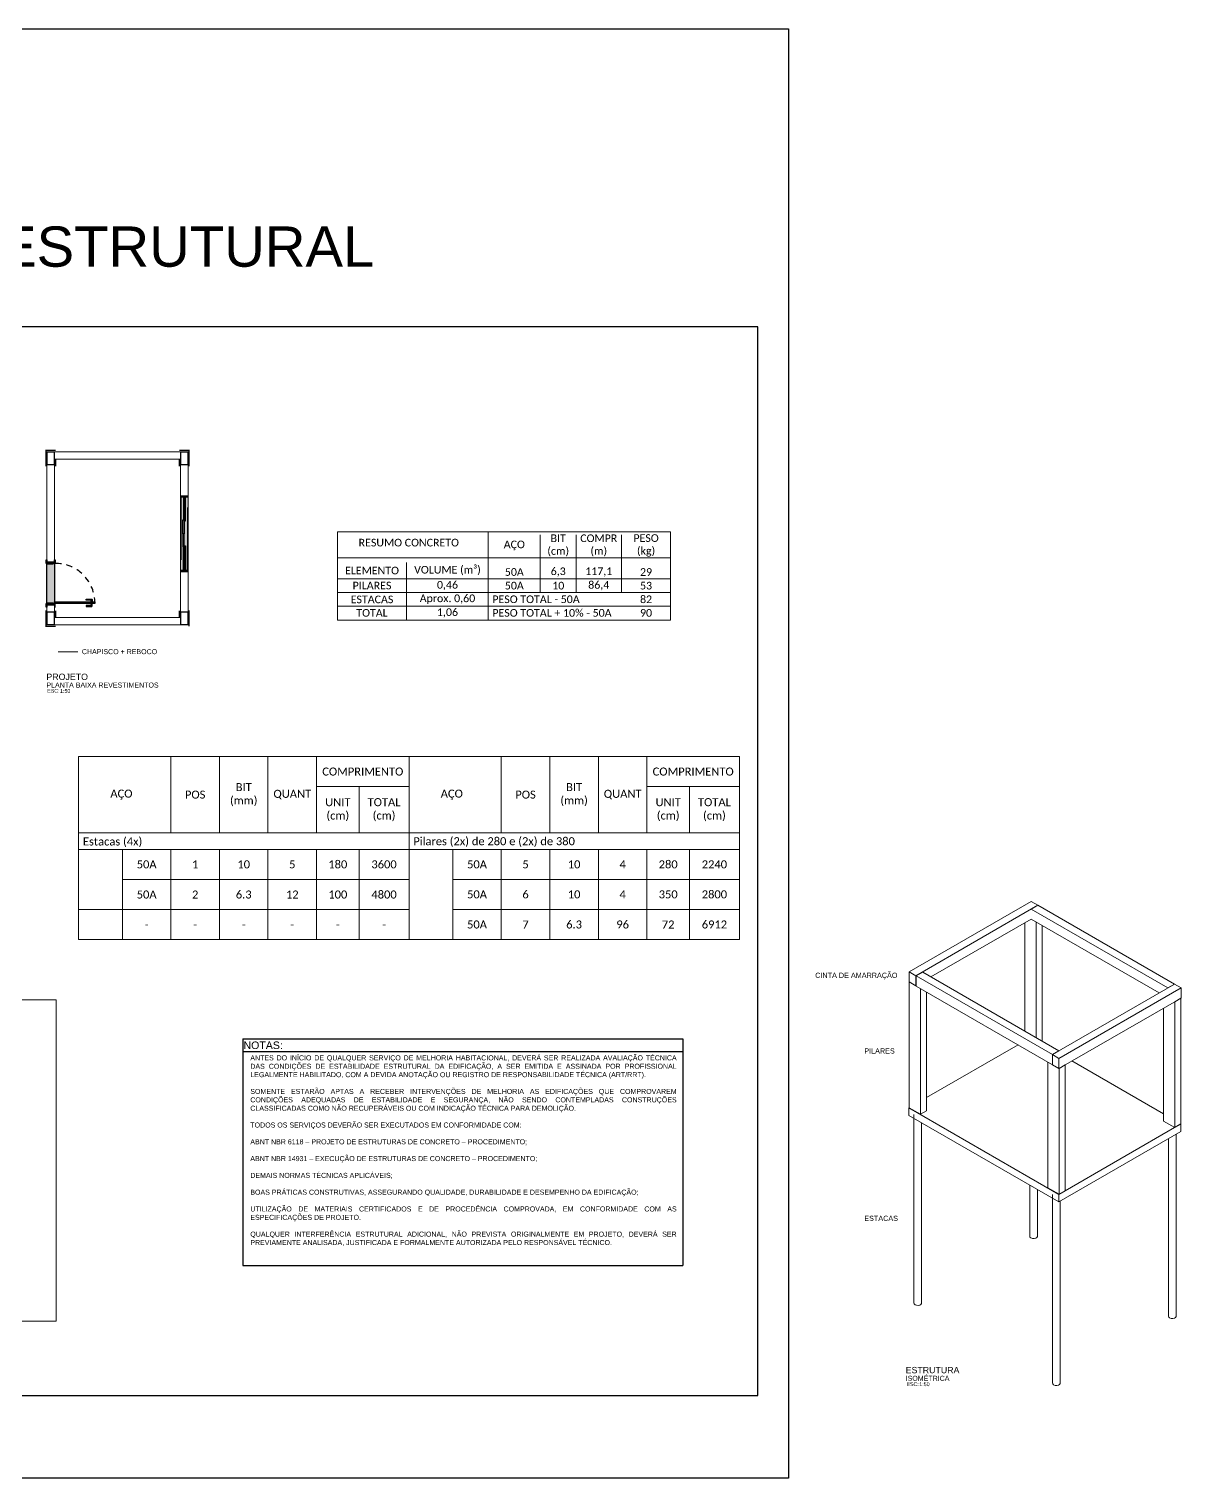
# Model space of a CAD drawing. Header units: inches. Extents: x -396.7 to -360.4, y 4.9 to 33.7.
# Drawn here: x -383.27 to -360.4, y 4.9 to 33.67 of the extents above; entities that cross this region are included whole.
import ezdxf
from ezdxf.enums import TextEntityAlignment as Align

# ---------------------------------------------------------------- set-up
doc = ezdxf.new("R2010")
doc.units = ezdxf.units.IN
doc.header["$MEASUREMENT"] = 0
for name, pattern in [('DASHED2', [9.525, 6.35, -3.175]), ('HIDDEN2', [0.1875, 0.125, -0.0625]), ('HIDDENX2', [19.05, 12.7, -6.35])]:
    doc.linetypes.add(name, pattern=pattern)
doc.layers.get('0').update_dxf_attribs({"color": 8})
for name, color, linetype in [('.texto', 3, 'Continuous'), ('AR-ALV-CRT', 4, 'Continuous'), ('ARQ-ALV-COM', 251, 'Continuous'), ('ARQ-TXT-02', 2, 'Continuous'), ('ARQ-TXT-03', 3, 'Continuous'), ('ARQ-TXT-04', 4, 'Continuous'), ('ARQ-TXT-200', 2, 'Continuous'), ('ARQ-TXT-SMB', 4, 'Continuous'), ('Camada 1', 7, 'Continuous'), ('DT-TÍTULO', 3, 'Continuous'), ('ELE-VT3', 30, 'Continuous'), ('Texto', 3, 'Continuous')]:
    doc.layers.add(name, color=color, linetype=linetype)
doc.layers.add('ARQ-AREA', color=255, linetype='Continuous', plot=False)
for name, color, linetype, lineweight in [('EST- 1', 1, 'Continuous', 9), ('FO-Pilares', 4, 'Continuous', 30), ('Pilares estruturais', 7, 'Continuous', 9), ('Pisos', 7, 'Continuous', 9), ('QUAD_LIMITES', 2, 'Continuous', 0), ('Quadro estrutural', 7, 'Continuous', 9)]:
    doc.layers.add(name, color=color, linetype=linetype, lineweight=lineweight)
doc.styles.add('Arial', font='ARIALUNI.ttf')
doc.styles.add('Codhab', font='')
doc.styles.add('MÉDIO', font='arial.ttf', dxfattribs={"height": 0.13})
doc.styles.get("Standard").update_dxf_attribs({"font": 'arial.ttf'})
doc.styles.add('Swiss LT', font='swissl.ttf')
doc.styles.get('Codhab').set_extended_font_data('Roboto')

# ---------------------------------------------------------------- blocks, each defined once
blk = doc.blocks.new('*U529')
at = {"layer": 'ARQ-TXT-02', "insert": (0.016, 0.158), "char_height": 0.075, "attachment_point": 1, "style": 'Arial'}
blk.add_mtext_dynamic_manual_height_columns('ESC:', width=0.00344, gutter_width=0.625, heights=[0], dxfattribs=at)
at = {"layer": 'ARQ-TXT-02', "style": 'Arial'}
blk.add_attdef('ESCALA', (0.271, 0.08), '', height=0.075, dxfattribs=at)
at = {"layer": 'ARQ-TXT-03', "style": 'Arial'}
blk.add_attdef('DESENHO', (0, 0.185), '', height=0.1, dxfattribs=at)
at = {"layer": 'ARQ-TXT-04', "style": 'Arial'}
blk.add_attdef('MATÉRIA', text='', height=0.125, dxfattribs=at).set_placement((0, 0.299), align=Align.BOTTOM_LEFT)
blk = doc.blocks.new('*U520')
h = blk.add_hatch(color=33)
h.dxf.hatch_style = 1
h.paths.add_polyline_path([(0.125, 0.015), (0.125, 0), (0.055, 0), (0.055, 0.015)])
at = {"true_color": 0xc7c8ca}
h = blk.add_hatch(color=9, dxfattribs=at)
h.dxf.hatch_style = 1
h.paths.add_polyline_path([(0.125, -0.15), (0.925, -0.15), (0.925, 0), (0.125, 0)])
h = blk.add_hatch(color=33)
h.dxf.hatch_style = 1
h.paths.add_polyline_path([(0.95, -0.15), (0.925, -0.15), (0.925, -0.115), (0.915, -0.115), (0.915, 0), (0.95, 0)])
h = blk.add_hatch(color=33)
h.dxf.hatch_style = 1
h.paths.add_polyline_path([(0.995, 0), (0.925, 0), (0.925, 0.015), (0.995, 0.015)])
h = blk.add_hatch(color=33)
h.dxf.hatch_style = 1
h.paths.add_polyline_path([(0.125, -0.15), (0.125, -0.165), (0.055, -0.165), (0.055, -0.15)])
h = blk.add_hatch(color=33)
h.dxf.hatch_style = 1
h.paths.add_polyline_path([(0.1, 0), (0.135, 0), (0.135, -0.115), (0.125, -0.115), (0.125, -0.15), (0.1, -0.15)])
h = blk.add_hatch(color=33)
h.dxf.hatch_style = 1
h.paths.add_polyline_path([(0.16, -0.15), (0.16, -0.95), (0.125, -0.95), (0.125, -0.15)])
h = blk.add_hatch(color=33)
h.dxf.hatch_style = 1
h.paths.add_polyline_path([(0.995, -0.15), (0.995, -0.165), (0.925, -0.165), (0.925, -0.15)])
h = blk.add_hatch(color=9, dxfattribs=at)
h.dxf.hatch_style = 1
h.paths.add_polyline_path([(0.09, -0.87, 0.414214), (0.095, -0.875), (0.119, -0.875), (0.119, -0.895), (0.08, -0.895, -0.414214), (0.07, -0.885), (0.07, -0.778), (0.09, -0.778)])
h.paths.add_polyline_path([(0.125, -0.907), (0.119, -0.907), (0.119, -0.865), (0.125, -0.865)])
h.paths.add_polyline_path([(0.166, -0.907), (0.16, -0.907), (0.16, -0.865), (0.166, -0.865)])
h.paths.add_polyline_path([(0.215, -0.885, -0.414214), (0.205, -0.895), (0.166, -0.895), (0.166, -0.875), (0.19, -0.875, 0.414214), (0.195, -0.87), (0.195, -0.778), (0.215, -0.778)])
for points in [[(0.125, 0), (0.055, 0), (0.055, 0.015), (0.125, 0.015)], [(0.995, 0), (0.925, 0), (0.925, 0.015), (0.995, 0.015)], [(0.125, -0.15), (0.055, -0.15), (0.055, -0.165), (0.125, -0.165)], [(0.16, -0.15), (0.16, -0.95), (0.125, -0.95), (0.125, -0.15)], [(0.995, -0.165), (0.925, -0.165), (0.925, -0.15), (0.995, -0.15)], [(0.125, -0.907), (0.119, -0.907), (0.119, -0.865), (0.125, -0.865)], [(0.16, -0.907), (0.166, -0.907), (0.166, -0.865), (0.16, -0.865)]]:
    blk.add_lwpolyline(points, close=True)
at = {"color": 251, "true_color": 0x636466}
blk.add_lwpolyline([(0.125, 0), (0.925, 0), (0.925, -0.15), (0.125, -0.15)], close=True, dxfattribs=at)
for points in [[(0.95, -0.15), (0.95, 0), (0.915, 0), (0.915, -0.115), (0.925, -0.115), (0.925, -0.15), (0.95, -0.15)], [(0.125, -0.15), (0.125, -0.115), (0.135, -0.115), (0.135, 0), (0.1, 0), (0.1, -0.15), (0.125, -0.15)]]:
    blk.add_lwpolyline(points)
at = {"color": 252, "linetype": 'HIDDEN2'}
blk.add_lwpolyline([(0.925, -0.15, -0.427374), (0.125, -0.95), (0.125, -0.15)], format="xyb", dxfattribs=at)
for points in [[(0.07, -0.778), (0.07, -0.885, 0.414214), (0.08, -0.895), (0.119, -0.895), (0.119, -0.875), (0.095, -0.875, -0.414214), (0.09, -0.87), (0.09, -0.778)], [(0.215, -0.778), (0.215, -0.885, -0.414214), (0.205, -0.895), (0.166, -0.895), (0.166, -0.875), (0.19, -0.875, 0.414214), (0.195, -0.87), (0.195, -0.778)]]:
    blk.add_lwpolyline(points, format="xyb", close=True)
blk = doc.blocks.new('*U526')
at = {"true_color": 0x939598}
h = blk.add_hatch(color=252, dxfattribs=at)
h.dxf.hatch_style = 1
h.paths.add_polyline_path([(450036.1, 7827588.1), (450036.1, 7827574.1), (450186.1, 7827574.1), (450186.1, 7827588.1)])
at = {"color": 252, "linetype": 'DASHED2', "ltscale": 20}
for points in [[(450036.1, 7827574.1), (450186.1, 7827574.1), (450186.1, 7827588.1), (450036.1, 7827588.1)], [(450038.1, 7827579.8), (450083.1, 7827579.8), (450083.1, 7827580.4), (450038.1, 7827580.4)], [(450137.1, 7827580.4), (450184.1, 7827580.4), (450184.1, 7827579.8), (450137.1, 7827579.8)]]:
    blk.add_lwpolyline(points, close=True, dxfattribs=at)
for points in [[(450036.1, 7827588.1), (450038.1, 7827588.1), (450038.1, 7827574.1), (450036.1, 7827574.1)], [(450038.1, 7827581.5), (450085.1, 7827581.5), (450085.1, 7827583.9), (450038.1, 7827583.9)], [(450083.1, 7827581), (450111.1, 7827581), (450111.1, 7827578.6), (450083.1, 7827578.6)], [(450137.1, 7827581), (450111.1, 7827581), (450111.1, 7827578.6), (450137.1, 7827578.6)], [(450184.1, 7827581.5), (450134.9, 7827581.5), (450134.9, 7827583.9), (450184.1, 7827583.9)], [(450186.1, 7827588.1), (450184.1, 7827588.1), (450184.1, 7827574.1), (450186.1, 7827574.1)]]:
    blk.add_lwpolyline(points, close=True)
blk = doc.blocks.new('Pilar circular - d_ 25cm-2518628-ISOMÉTRICA')
at = {"layer": 'Pilares estruturais', "color": 5, "true_color": 0x0000ff}
for p, q in [((26366, 12790), (26366, 11960)), ((26491, 11960), (26491, 12718))]:
    blk.add_line(p, q, dxfattribs=at)
for points in [[(26384, 11935, 0), (26369, 11948, 0), (26366, 11964, 0)], [(26491, 11961, 0), (26491, 11956, 0), (26481, 11941, 0), (26462, 11930, 0), (26435, 11924, 0), (26408, 11926, 0), (26384, 11935, 0)]]:
    blk.add_polyline3d(points, dxfattribs=at)
blk = doc.blocks.new('Coluna_Estrutural_Retangular_eixo - 14 x 26-2513627-ISOMÉTRICA')
at = {"layer": 'Pilares estruturais', "color": 5, "true_color": 0x0000ff}
for p, q in [((26284, 17042), (26284, 15286)), ((26468, 17057), (26468, 15180)), ((26567, 16999), (26567, 15123))]:
    blk.add_line(p, q, dxfattribs=at)
blk = doc.blocks.new('Pilar circular - d_ 25cm-2518635-ISOMÉTRICA')
at = {"layer": 'Pilares estruturais', "color": 5, "true_color": 0x0000ff}
for p, q in [((24486, 13937), (24486, 10875)), ((24611, 10875), (24611, 13803))]:
    blk.add_line(p, q, dxfattribs=at)
for points in [[(24505, 10849, 0), (24490, 10863, 0), (24487, 10879, 0)], [(24611, 10876, 0), (24611, 10871, 0), (24602, 10856, 0), (24582, 10844, 0), (24556, 10839, 0), (24528, 10841, 0), (24505, 10849, 0)]]:
    blk.add_polyline3d(points, dxfattribs=at)
blk = doc.blocks.new('Coluna_Estrutural_Retangular_eixo - 14 x 26-2513676-ISOMÉTRICA')
at = {"layer": 'Pilares estruturais', "color": 5, "true_color": 0x0000ff}
for p, q in [((24410, 16083), (24410, 14045)), ((24524, 16021), (24519, 16023)), ((24594, 13938), (24594, 15976)), ((24693, 13996), (24693, 15919)), ((24594, 13938), (24410, 14045)), ((24693, 13996), (24594, 13938))]:
    blk.add_line(p, q, dxfattribs=at)
blk = doc.blocks.new('Pilar circular - d_ 25cm-V1-ISOMÉTRICA')
at = {"layer": 'Pilares estruturais', "color": 5, "true_color": 0x0000ff}
for p, q in [((26734, 12639), (26734, 9578)), ((26859, 9578), (26859, 12529))]:
    blk.add_line(p, q, dxfattribs=at)
for points in [[(26752, 9552, 0), (26737, 9566, 0), (26734, 9582, 0)], [(26859, 9579, 0), (26858, 9573, 0), (26849, 9558, 0), (26829, 9547, 0), (26803, 9542, 0), (26776, 9543, 0), (26752, 9552, 0)]]:
    blk.add_polyline3d(points, dxfattribs=at)
blk = doc.blocks.new('Coluna_Estrutural_Retangular_eixo - 14 x 26-V2-ISOMÉTRICA')
at = {"layer": 'Pilares estruturais', "color": 5, "true_color": 0x0000ff}
for p, q in [((26658, 14785), (26658, 12747)), ((26940, 14739), (26841, 14682)), ((26841, 12641), (26841, 14682)), ((26940, 14739), (26940, 12698)), ((26841, 12641), (26658, 12747)), ((26940, 12698), (26841, 12641))]:
    blk.add_line(p, q, dxfattribs=at)
blk = doc.blocks.new('Pilar circular - d_ 25cm-V3-ISOMÉTRICA')
at = {"layer": 'Pilares estruturais', "color": 5, "true_color": 0x0000ff}
for p, q in [((28613, 13541), (28613, 10663)), ((28738, 10663), (28738, 13614))]:
    blk.add_line(p, q, dxfattribs=at)
for points in [[(28631, 10637, 0), (28617, 10651, 0), (28614, 10667, 0)], [(28738, 10664, 0), (28738, 10659, 0), (28729, 10643, 0), (28709, 10632, 0), (28683, 10627, 0), (28655, 10629, 0), (28631, 10637, 0)]]:
    blk.add_polyline3d(points, dxfattribs=at)
blk = doc.blocks.new('Coluna_Estrutural_Retangular_eixo - 14 x 26-V4-ISOMÉTRICA')
at = {"layer": 'Pilares estruturais', "color": 5, "true_color": 0x0000ff}
for p, q in [((28814, 15821), (28715, 15764)), ((28715, 13723), (28715, 15764)), ((28814, 15821), (28814, 13780)), ((28531, 13829), (28531, 15658)), ((28715, 13723), (28531, 13829)), ((28814, 13780), (28715, 13723))]:
    blk.add_line(p, q, dxfattribs=at)
blk = doc.blocks.new('viga - Viga concreto 15x30cm-2523651-ISOMÉTRICA')
at = {"layer": 'Quadro estrutural', "color": 5, "true_color": 0x0000ff}
for p, q in [((26389, 17388), (24410, 16246)), ((26495, 17327), (26389, 17388)), ((24516, 16185), (26495, 17327)), ((26389, 17102), (24764, 16164)), ((24410, 16246), (24516, 16185)), ((24410, 16083), (24410, 16246)), ((24516, 16021), (24410, 16083)), ((24516, 16021), (24516, 16185)), ((24524, 16025), (24516, 16021))]:
    blk.add_line(p, q, dxfattribs=at)
blk = doc.blocks.new('viga - Viga concreto 15x30cm-2513875-ISOMÉTRICA')
blk.add_blockref('viga - Viga concreto 15x30cm-2523651-ISOMÉTRICA', (0, 0))
blk = doc.blocks.new('viga - Viga concreto 15x30cm-2523687-ISOMÉTRICA')
at = {"layer": 'Quadro estrutural', "color": 5, "true_color": 0x0000ff}
for p, q in [((26494, 17327), (26388, 17266)), ((26388, 17266), (28605, 15986)), ((28711, 16047), (26494, 17327)), ((28464, 15905), (26389, 17102)), ((28605, 15986), (28711, 16047))]:
    blk.add_line(p, q, dxfattribs=at)
blk = doc.blocks.new('viga - Viga concreto 15x30cm-2513876-ISOMÉTRICA')
blk.add_blockref('viga - Viga concreto 15x30cm-2523687-ISOMÉTRICA', (0, 0))
blk = doc.blocks.new('viga - Viga concreto 15x30cm-V5-ISOMÉTRICA')
at = {"layer": 'Quadro estrutural', "color": 5, "true_color": 0x0000ff}
for p, q in [((28711, 16047), (26733, 14905)), ((26839, 14844), (28817, 15986)), ((28817, 15986), (28711, 16047)), ((28817, 15823), (28817, 15986)), ((28817, 15823), (26839, 14681)), ((26733, 14905), (26839, 14844)), ((26733, 14742), (26733, 14905)), ((26839, 14844), (26839, 14681)), ((26839, 14681), (26733, 14742))]:
    blk.add_line(p, q, dxfattribs=at)
blk = doc.blocks.new('viga - Viga concreto 15x30cm-2513877-ISOMÉTRICA')
blk.add_blockref('viga - Viga concreto 15x30cm-V5-ISOMÉTRICA', (0, 0))
blk = doc.blocks.new('viga - Viga concreto 15x30cm-2523549-ISOMÉTRICA')
at = {"layer": 'Quadro estrutural', "color": 5, "true_color": 0x0000ff}
for p, q in [((24630, 16242), (24524, 16181)), ((26839, 14966), (24630, 16242)), ((24524, 16181), (26733, 14905)), ((24524, 16181), (24524, 16017)), ((26733, 14741), (24524, 16017)), ((26733, 14905), (26839, 14966)), ((26733, 14741), (26733, 14905))]:
    blk.add_line(p, q, dxfattribs=at)
blk = doc.blocks.new('viga - Viga concreto 15x30cm-2513878-ISOMÉTRICA')
blk.add_blockref('viga - Viga concreto 15x30cm-2523549-ISOMÉTRICA', (0, 0))
blk = doc.blocks.new('*U527')
at = {"layer": 'ARQ-TXT-02', "insert": (0.016, 0.158), "char_height": 0.075, "attachment_point": 1, "style": 'Arial'}
blk.add_mtext_dynamic_manual_height_columns('ESC:', width=0.00344, gutter_width=0.625, heights=[0], dxfattribs=at)
at = {"layer": 'ARQ-TXT-02', "style": 'Arial'}
blk.add_attdef('ESCALA', (0.271, 0.08), '', height=0.075, dxfattribs=at)
at = {"layer": 'ARQ-TXT-03', "style": 'Arial'}
blk.add_attdef('DESENHO', (0, 0.185), '', height=0.1, dxfattribs=at)
at = {"layer": 'ARQ-TXT-04', "style": 'Arial'}
blk.add_attdef('MATÉRIA', text='', height=0.125, dxfattribs=at).set_placement((0, 0.299), align=Align.BOTTOM_LEFT)

msp = doc.modelspace()

# ---------------------------------------------------------------- linework, layer by layer
at = {"color": 1}
for p, q in [((-379.025, 13.618), (-370.289, 13.618)), ((-379.025, 13.618), (-379.025, 9.117)), ((-370.289, 13.618), (-370.289, 9.117)), ((-379.025, 13.368), (-370.289, 13.368)), ((-379.025, 9.117), (-370.289, 9.117))]:
    msp.add_line(p, q, dxfattribs=at)
at = {"layer": 'AR-ALV-CRT', "color": 251, "lineweight": 5, "true_color": 0x636466}
for points in [[(-380.116, 25.276), (-382.916, 25.276), (-382.916, 21.836), (-380.116, 21.836)], [(-382.766, 25.126), (-380.266, 25.126), (-380.266, 21.986), (-382.766, 21.986)]]:
    msp.add_lwpolyline(points, close=True, dxfattribs=at)
at = {"layer": 'ARQ-ALV-COM', "color": 30, "linetype": 'HIDDENX2', "ltscale": 0.5, "true_color": 0xf26722, "const_width": 0.025}
for points in [[(-382.935, 24.986), (-382.935, 25.276), (-382.935, 25.306), (-382.741, 25.306)], [(-382.744, 25.126), (-382.744, 24.998), (-382.744, 24.986)], [(-380.097, 24.986), (-380.097, 25.276), (-380.097, 25.306), (-380.291, 25.306)], [(-380.288, 25.126), (-380.288, 24.998), (-380.288, 24.986)], [(-382.935, 22.126), (-382.935, 21.836), (-382.935, 21.806), (-382.741, 21.806)], [(-382.744, 22.12), (-382.744, 21.986)], [(-380.288, 22.12), (-380.288, 21.986)], [(-380.097, 22.126), (-380.097, 21.836), (-380.097, 21.806)]]:
    msp.add_lwpolyline(points, dxfattribs=at)
at = {"layer": 'ARQ-AREA'}
msp.add_lwpolyline([(-395.392, 6.534), (-368.803, 6.534), (-368.803, 27.759), (-395.392, 27.759)], close=True, dxfattribs=at)
at = {"layer": 'ELE-VT3', "linetype": 'ByBlock'}
msp.add_lwpolyline([(-396.686, 33.671), (-368.195, 33.671), (-368.195, 4.895), (-396.686, 4.895)], close=True, dxfattribs=at)
at = {"layer": 'EST- 1'}
for p, q in [((-377.151, 23.682), (-377.151, 21.929)), ((-374.155, 23.674), (-374.155, 21.929)), ((-374.155, 23.617), (-374.155, 22.741)), ((-373.122, 23.627), (-373.122, 22.481)), ((-372.411, 23.627), (-372.411, 22.481)), ((-371.51, 23.627), (-371.51, 22.481)), ((-370.534, 23.683), (-370.534, 21.929)), ((-377.151, 23.168), (-374.155, 23.168)), ((-375.776, 23.077), (-375.776, 21.929)), ((-374.155, 23.168), (-370.534, 23.168)), ((-374.155, 23.168), (-370.534, 23.168)), ((-374.155, 23.168), (-370.534, 23.168)), ((-377.151, 22.754), (-374.155, 22.754)), ((-377.151, 22.754), (-374.155, 22.754)), ((-374.155, 22.754), (-370.534, 22.754)), ((-374.155, 22.741), (-374.155, 22.471)), ((-377.151, 22.482), (-374.155, 22.482)), ((-377.151, 22.482), (-374.155, 22.482)), ((-374.155, 22.482), (-370.534, 22.482)), ((-374.155, 22.471), (-374.155, 22.2)), ((-374.155, 22.471), (-374.155, 22.2)), ((-374.155, 22.471), (-374.155, 22.2)), ((-377.151, 22.21), (-374.155, 22.21)), ((-377.151, 22.21), (-374.155, 22.21)), ((-374.155, 22.21), (-370.534, 22.21)), ((-374.155, 22.2), (-374.155, 21.929)), ((-374.155, 22.2), (-374.155, 21.929)), ((-382.287, 19.223), (-375.727, 19.223)), ((-382.287, 19.223), (-379.146, 19.223)), ((-382.287, 19.223), (-379.146, 19.223)), ((-380.455, 19.223), (-380.455, 17.709)), ((-379.492, 19.223), (-379.492, 17.709)), ((-379.146, 19.223), (-375.351, 19.223)), ((-379.146, 19.223), (-369.168, 19.223)), ((-378.528, 19.223), (-378.528, 17.709)), ((-377.565, 19.223), (-377.565, 17.709)), ((-373.896, 19.223), (-373.896, 17.709)), ((-372.933, 19.223), (-372.933, 17.709)), ((-371.969, 19.223), (-371.969, 17.709)), ((-371.005, 19.223), (-371.005, 17.709)), ((-369.168, 19.223), (-369.168, 15.588)), ((-377.565, 18.625), (-375.727, 18.625)), ((-376.72, 18.625), (-376.72, 17.709)), ((-371.005, 18.625), (-369.168, 18.625)), ((-370.161, 18.625), (-370.161, 17.709)), ((-382.287, 17.709), (-369.168, 17.709)), ((-382.287, 17.38), (-381.419, 17.38)), ((-381.419, 17.38), (-375.727, 17.38)), ((-381.419, 17.38), (-381.419, 15.588)), ((-380.455, 17.38), (-380.455, 15.588)), ((-379.492, 17.38), (-379.492, 15.588)), ((-378.528, 17.38), (-378.528, 15.588)), ((-377.565, 17.38), (-377.565, 15.588)), ((-376.72, 17.38), (-376.72, 15.588)), ((-375.727, 17.38), (-374.86, 17.38)), ((-374.86, 17.38), (-369.168, 17.38)), ((-374.86, 17.38), (-374.86, 15.588)), ((-373.896, 17.38), (-373.896, 15.588)), ((-372.933, 17.38), (-372.933, 15.588)), ((-371.969, 17.38), (-371.969, 15.588)), ((-371.005, 17.38), (-371.005, 15.588)), ((-370.161, 17.38), (-370.161, 15.588)), ((-381.419, 16.782), (-375.727, 16.782)), ((-374.86, 16.783), (-369.168, 16.783)), ((-382.287, 16.183), (-375.727, 16.183)), ((-374.86, 16.186), (-369.168, 16.186)), ((-382.287, 15.588), (-375.727, 15.588)), ((-375.727, 15.588), (-369.168, 15.588))]:
    msp.add_line(p, q, dxfattribs=at)
for points in [[(-377.151, 23.682), (-370.534, 23.682)], [(-370.603, 23.168), (-370.534, 23.168)], [(-377.151, 21.929), (-370.534, 21.929)], [(-382.287, 19.223), (-382.287, 15.588)], [(-375.727, 19.223), (-375.727, 15.588)]]:
    msp.add_lwpolyline(points, dxfattribs=at)
at = {"layer": 'FO-Pilares'}
for points in [[(-382.771, 25.276), (-382.771, 25.016), (-382.911, 25.016), (-382.911, 25.276), (-382.771, 25.276)], [(-380.121, 25.276), (-380.121, 25.016), (-380.261, 25.016), (-380.261, 25.276), (-380.121, 25.276)], [(-382.771, 22.096), (-382.771, 21.836), (-382.911, 21.836), (-382.911, 22.096), (-382.771, 22.096)], [(-380.121, 22.096), (-380.121, 21.836), (-380.261, 21.836), (-380.261, 22.096), (-380.121, 22.096)]]:
    msp.add_lwpolyline(points, dxfattribs=at)
at = {"layer": 'Pisos'}
for p, q in [((-363.637, 13.497), (-365.452, 12.449)), ((-360.751, 12.129), (-362.567, 13.177)), ((-365.799, 12.249), (-365.802, 12.247)), ((-365.802, 12.247), (-362.825, 10.528)), ((-365.802, 12.247), (-365.802, 12.097)), ((-362.825, 10.378), (-365.802, 12.097)), ((-362.825, 10.528), (-360.402, 11.927)), ((-360.402, 11.927), (-360.405, 11.929)), ((-360.402, 11.927), (-360.402, 11.777)), ((-360.402, 11.777), (-362.825, 10.378)), ((-362.825, 10.378), (-362.825, 10.528))]:
    msp.add_line(p, q, dxfattribs=at)
at = {"layer": 'QUAD_LIMITES'}
msp.add_lwpolyline([(-382.735, 8.008), (-389.871, 8.008), (-389.871, 14.389), (-382.735, 14.389)], close=True, dxfattribs=at)

# ---------------------------------------------------------------- block references
at = {"layer": 'ARQ-TXT-SMB'}
for name, p, values in [('*U529', (-382.927, 20.407), {'ESCALA': '1:50', 'DESENHO': 'PLANTA BAIXA REVESTIMENTOS', 'MATÉRIA': 'PROJETO'}), ('*U527', (-365.868, 6.64), {'ESCALA': '1:50', 'DESENHO': 'ISOMÉTRICA', 'MATÉRIA': 'ESTRUTURA'})]:
    msp.add_blockref(name, p, dxfattribs=at).add_auto_attribs(values)
at = {"layer": 'Camada 1', "color": 7, "true_color": 0xffffff, "xscale": 0.01000000000000002, "yscale": 0.01000000000000002, "zscale": 0.01000000000000002, "rotation": 270}
msp.add_blockref('*U526', (-78656.002, 4524.757), dxfattribs=at)
at = {"layer": 'Camada 1', "color": 7, "true_color": 0xffffff, "transparency": 33554687, "rotation": 90}
msp.add_blockref('*U520', (-382.916, 22.134), dxfattribs=at)
at = {"layer": 'Pilares estruturais', "color": 5, "true_color": 0x0000ff, "xscale": 0.00122474487139, "yscale": 0.00122474487139, "zscale": 0.00122474487139}
for name in ['Coluna_Estrutural_Retangular_eixo - 14 x 26-2513627-ISOMÉTRICA', 'Coluna_Estrutural_Retangular_eixo - 14 x 26-2513676-ISOMÉTRICA', 'Coluna_Estrutural_Retangular_eixo - 14 x 26-V4-ISOMÉTRICA', 'Coluna_Estrutural_Retangular_eixo - 14 x 26-V2-ISOMÉTRICA', 'Pilar circular - d_ 25cm-2518635-ISOMÉTRICA', 'Pilar circular - d_ 25cm-V3-ISOMÉTRICA', 'Pilar circular - d_ 25cm-2518628-ISOMÉTRICA', 'Pilar circular - d_ 25cm-V1-ISOMÉTRICA']:
    msp.add_blockref(name, (-395.695, -4.952), dxfattribs=at)
at = {"layer": 'Quadro estrutural', "color": 5, "true_color": 0x0000ff, "xscale": 0.00122474487139, "yscale": 0.00122474487139, "zscale": 0.00122474487139}
for name in ['viga - Viga concreto 15x30cm-2513875-ISOMÉTRICA', 'viga - Viga concreto 15x30cm-2513876-ISOMÉTRICA', 'viga - Viga concreto 15x30cm-2513878-ISOMÉTRICA', 'viga - Viga concreto 15x30cm-2513877-ISOMÉTRICA']:
    msp.add_blockref(name, (-395.695, -4.952), dxfattribs=at)

# ---------------------------------------------------------------- texts
at = {"layer": '.texto', "color": 2}
msp.add_text('NOTAS:', height=0.15, dxfattribs=at).set_placement((-378.624, 13.414), align=Align.CENTER)
at = {"layer": 'ARQ-TXT-200', "color": 3, "insert": (-394.733, 29.75), "char_height": 0.8, "attachment_point": 1, "style": 'Swiss LT'}
msp.add_mtext_dynamic_manual_height_columns('1- RECOMPOSIÇÃO ESTRUTURAL', width=19.05157, gutter_width=0.5, heights=[0], dxfattribs=at)
at = {"layer": 'DT-TÍTULO', "style": 'Arial'}
for s, height, p in [('CINTA DE AMARRAÇÃO', 0.10264, (-367.664, 14.827)), ('PILARES', 0.1026, (-366.69, 13.325)), ('ESTACAS', 0.1026, (-366.69, 10.001))]:
    msp.add_text(s, height=height, dxfattribs=at).set_placement(p)
at = {"layer": 'EST- 1', "style": 'Codhab'}
for s, insert, char_height, width, attachment_point in [('{\\fCalibri|b0|i0|c0;BIT (cm)', (-372.766, 23.415), 0.15161, 0.5497, 5), ('{\\fCalibri|b0|i0|c0;COMPR (m)', (-371.961, 23.415), 0.15161, 0.73922, 5), ('{\\fCalibri|b0|i0|c0;PESO (kg)', (-371.022, 23.415), 0.15161, 0.81502, 5), ('{\\fCalibri|b0|i0|c0;RESUMO CONCRETO', (-375.733, 23.47), 0.15161, 2.83473, 5), ('{\\fCalibri|b0|i0|c0;AÇO', (-373.638, 23.415), 0.15161, 0.87187, 5), ('{\\fCalibri|b0|i0|c0;VOLUME (m³)', (-374.965, 22.916), 0.15161, 1.45997, 5), ('{\\fCalibri|b0|i0|c0;ELEMENTO', (-376.463, 22.916), 0.15161, 1.2136, 5), ('{\\fCalibri|b0|i0|c0;50A', (-373.638, 22.887), 0.15161, 0.87187, 5), ('{\\fCalibri|b0|i0|c0|p34;6,3}', (-372.766, 22.887), 0.15161, 0.5497, 5), ('{\\fCalibri|b0|i0|c0|p34;117,1}', (-371.961, 22.887), 0.15161, 0.73922, 5), ('{\\fCalibri|b0|i0|c0|p34;29}', (-371.022, 22.887), 0.15161, 0.81502, 5), ('{\\fCalibri|b0|i0|c0;PILARES', (-376.463, 22.618), 0.15161, 1.2136, 5), ('{\\fCalibri|b0|i0|c0|p34;Aprox. 0,60}', (-374.965, 22.346), 0.15161, 1.41281, 5), ('{\\fCalibri|b0|i0|c0|p34;0,46}', (-374.965, 22.618), 0.15161, 0.7858, 5), ('{\\fCalibri|b0|i0|c0;50A', (-373.638, 22.616), 0.15161, 0.87187, 5), ('{\\fCalibri|b0|i0|c0;10', (-372.766, 22.616), 0.15161, 0.5497, 5), ('{\\fCalibri|b0|i0|c0|p34;86,4}', (-371.961, 22.616), 0.15161, 0.73922, 5), ('{\\fCalibri|b0|i0|c0|p34;53}', (-371.022, 22.616), 0.15161, 0.81502, 5), ('{\\fCalibri|b0|i0|c0;ESTACAS', (-376.463, 22.342), 0.15161, 1.2136, 5), ('{\\fCalibri|b0|i0|c0|p34;1,06}', (-374.965, 22.075), 0.15161, 0.7858, 5), ('{\\fCalibri|b0|i0|c0;PESO TOTAL - 50A', (-374.074, 22.345), 0.15161, 2.48311, 4), ('{\\fCalibri|b0|i0|c0;PESO TOTAL + 10% - 50A', (-374.074, 22.075), 0.15161, 2.48311, 4), ('{\\fCalibri|b0|i0|c0|p34;82}', (-371.022, 22.345), 0.15161, 0.81502, 5), ('{\\fCalibri|b0|i0|c0|p34;TOTAL}', (-376.463, 22.075), 0.15161, 1.2136, 5), ('{\\fCalibri|b0|i0|c0|p34;90}', (-371.022, 22.075), 0.15161, 0.81502, 5), ('{\\fCalibri|b0|i0|c0;COMPRIMENTO', (-376.646, 18.924), 0.15892, 1.66811, 5), ('{\\fCalibri|b0|i0|c0;COMPRIMENTO', (-370.087, 18.924), 0.15892, 1.66811, 5), ('{\\fCalibri|b0|i0|c0;AÇO', (-381.438, 18.466), 0.15892, 4.54678, 5), ('{\\fCalibri|b0|i0|c0;POS', (-379.974, 18.466), 0.15892, 0.7947, 5), ('{\\fCalibri|b0|i0|c0;BIT (mm)', (-379.01, 18.466), 0.15892, 0.7947, 5), ('{\\fCalibri|b0|i0|c0;QUANT', (-378.046, 18.466), 0.15892, 0.7947, 5), ('{\\fCalibri|b0|i0|c0;AÇO', (-374.879, 18.466), 0.15892, 4.54678, 5), ('{\\fCalibri|b0|i0|c0;POS', (-373.415, 18.466), 0.15892, 0.7947, 5), ('{\\fCalibri|b0|i0|c0;BIT (mm)', (-372.451, 18.466), 0.15892, 0.7947, 5), ('{\\fCalibri|b0|i0|c0;QUANT', (-371.487, 18.466), 0.15892, 0.7947, 5), ('{\\fCalibri|b0|i0|c0;UNIT (cm)', (-377.142, 18.167), 0.15892, 0.67552, 5), ('{\\fCalibri|b0|i0|c0;TOTAL (cm)', (-376.224, 18.167), 0.15892, 0.82366, 5), ('{\\fCalibri|b0|i0|c0;UNIT (cm)', (-370.583, 18.167), 0.15892, 0.67552, 5), ('{\\fCalibri|b0|i0|c0;TOTAL (cm)', (-369.665, 18.167), 0.15892, 0.82366, 5), ('{\\fCalibri|b0|i0|c0|p34;Estacas (4x)}', (-382.202, 17.519), 0.15892, 3.58315, 4), ('{\\fCalibri|b0|i0|c0|p34;Pilares (2x) de 280 e (2x) de 380}', (-375.643, 17.524), 0.15892, 3.58315, 4), ('{\\fCalibri|b0|i0|c0;50A', (-380.937, 17.081), 0.15892, 0.7947, 5), ('{\\fCalibri|b0|i0|c0;1', (-379.974, 17.081), 0.15892, 0.7947, 5), ('{\\fCalibri|b0|i0|c0;10', (-379.01, 17.081), 0.15892, 0.7947, 5), ('{\\fCalibri|b0|i0|c0|p34;5}', (-378.046, 17.081), 0.15892, 0.7947, 5), ('{\\fCalibri|b0|i0|c0|p34;180}', (-377.142, 17.081), 0.15892, 0.82366, 5), ('{\\fCalibri|b0|i0|c0|p34;3600}', (-376.224, 17.081), 0.15892, 0.82366, 5), ('{\\fCalibri|b0|i0|c0;50A', (-374.378, 17.081), 0.15892, 0.7947, 5), ('{\\fCalibri|b0|i0|c0|p34;5}', (-373.415, 17.081), 0.15892, 0.7947, 5), ('{\\fCalibri|b0|i0|c0|p34;10}', (-372.451, 17.081), 0.15892, 0.82366, 5), ('{\\fCalibri|b0|i0|c0|p34;4}', (-371.487, 17.081), 0.15892, 0.82366, 5), ('{\\fCalibri|b0|i0|c0|p34;280}', (-370.583, 17.081), 0.15892, 0.67552, 5), ('{\\fCalibri|b0|i0|c0|p34;2240}', (-369.665, 17.081), 0.15892, 0.82366, 5), ('{\\fCalibri|b0|i0|c0;50A', (-380.937, 16.482), 0.15892, 0.7947, 5), ('{\\fCalibri|b0|i0|c0;2', (-379.974, 16.482), 0.15892, 0.7947, 5), ('{\\fCalibri|b0|i0|c0|p34;6.3}', (-379.01, 16.482), 0.15892, 0.7947, 5), ('{\\fCalibri|b0|i0|c0|p34;12}', (-378.046, 16.482), 0.15892, 0.7947, 5), ('{\\fCalibri|b0|i0|c0;100', (-377.142, 16.482), 0.15892, 0.82366, 5), ('{\\fCalibri|b0|i0|c0|p34;4800}', (-376.224, 16.482), 0.15892, 0.82366, 5), ('{\\fCalibri|b0|i0|c0;50A', (-374.378, 16.485), 0.15892, 0.7947, 5), ('{\\fCalibri|b0|i0|c0|p34;6}', (-373.415, 16.485), 0.15892, 0.7947, 5), ('{\\fCalibri|b0|i0|c0|p34;10}', (-372.451, 16.485), 0.15892, 0.82366, 5), ('{\\fCalibri|b0|i0|c0|p34;4}', (-371.487, 16.485), 0.15892, 0.82366, 5), ('{\\fCalibri|b0|i0|c0|p34;350}', (-370.583, 16.485), 0.15892, 0.67552, 5), ('{\\fCalibri|b0|i0|c0|p34;2800}', (-369.665, 16.485), 0.15892, 0.82366, 5), ('{\\fCalibri|b0|i0|c0|p34;-}', (-380.937, 15.887), 0.15892, 0.7947, 5), ('{\\fCalibri|b0|i0|c0|p34;-}', (-379.974, 15.887), 0.15892, 0.7947, 5), ('{\\fCalibri|b0|i0|c0|p34;-}', (-379.01, 15.887), 0.15892, 0.82366, 5), ('{\\fCalibri|b0|i0|c0|p34;-}', (-378.046, 15.887), 0.15892, 0.82366, 5), ('{\\fCalibri|b0|i0|c0|p34;-}', (-377.142, 15.887), 0.15892, 0.67552, 5), ('{\\fCalibri|b0|i0|c0|p34;-}', (-376.224, 15.887), 0.15892, 0.82366, 5), ('{\\fCalibri|b0|i0|c0;50A', (-374.378, 15.887), 0.15892, 0.7947, 5), ('{\\fCalibri|b0|i0|c0|p34;7}', (-373.415, 15.887), 0.15892, 0.7947, 5), ('{\\fCalibri|b0|i0|c0|p34;6.3}', (-372.451, 15.887), 0.15892, 0.82366, 5), ('{\\fCalibri|b0|i0|c0|p34;96}', (-371.487, 15.887), 0.15892, 0.82366, 5), ('{\\fCalibri|b0|i0|c0|p34;72}', (-370.583, 15.887), 0.15892, 0.67552, 5), ('{\\fCalibri|b0|i0|c0|p34;6912}', (-369.665, 15.887), 0.15892, 0.82366, 5)]:
    msp.add_mtext(s, dxfattribs=dict(at, insert=insert, char_height=char_height, width=width, attachment_point=attachment_point))
at = {"layer": 'Texto', "color": 2, "insert": (-378.879, 13.289), "char_height": 0.1, "width": 8.43914, "attachment_point": 1, "style": 'MÉDIO'}
msp.add_mtext('\\pxqj;ANTES DO INÍCIO DE QUALQUER SERVIÇO DE MELHORIA HABITACIONAL, DEVERÁ SER REALIZADA AVALIAÇÃO TÉCNICA DAS CONDIÇÕES DE ESTABILIDADE ESTRUTURAL DA EDIFICAÇÃO, A SER EMITIDA E ASSINADA POR PROFISSIONAL LEGALMENTE HABILITADO, COM A DEVIDA ANOTAÇÃO OU REGISTRO DE RESPONSABILIDADE TÉCNICA (ART/RRT).^J^JSOMENTE ESTARÃO APTAS A RECEBER INTERVENÇÕES DE MELHORIA AS EDIFICAÇÕES QUE COMPROVAREM CONDIÇÕES ADEQUADAS DE ESTABILIDADE E SEGURANÇA, NÃO SENDO CONTEMPLADAS CONSTRUÇÕES CLASSIFICADAS COMO NÃO RECUPERÁVEIS OU COM INDICAÇÃO TÉCNICA PARA DEMOLIÇÃO.^J^JTODOS OS SERVIÇOS DEVERÃO SER EXECUTADOS EM CONFORMIDADE COM:^J^JABNT NBR 6118 – PROJETO DE ESTRUTURAS DE CONCRETO – PROCEDIMENTO;^J^JABNT NBR 14931 – EXECUÇÃO DE ESTRUTURAS DE CONCRETO – PROCEDIMENTO;^J^JDEMAIS NORMAS TÉCNICAS APLICÁVEIS;^J^JBOAS PRÁTICAS CONSTRUTIVAS, ASSEGURANDO QUALIDADE, DURABILIDADE E DESEMPENHO DA EDIFICAÇÃO;^J^JUTILIZAÇÃO DE MATERIAIS CERTIFICADOS E DE PROCEDÊNCIA COMPROVADA, EM CONFORMIDADE COM AS ESPECIFICAÇÕES DE PROJETO.^J^JQUALQUER INTERFERÊNCIA ESTRUTURAL ADICIONAL, NÃO PREVISTA ORIGINALMENTE EM PROJETO, DEVERÁ SER PREVIAMENTE ANALISADA, JUSTIFICADA E FORMALMENTE AUTORIZADA PELO RESPONSÁVEL TÉCNICO.', dxfattribs=at)

# ---------------------------------------------------------------- next in the draw order: texts
at = {"layer": 'Texto', "color": 2, "insert": (-382.223, 21.356), "char_height": 0.1, "width": 7.87925, "attachment_point": 1, "style": 'MÉDIO', "bg_fill": 2}
msp.add_mtext('\\pxt19;CHAPISCO + REBOCO', dxfattribs=at)

# ---------------------------------------------------------------- next in the draw order: linework, layer by layer
at = {"layer": 'ARQ-ALV-COM', "color": 30, "linetype": 'HIDDENX2', "ltscale": 0.5, "true_color": 0xf26722, "const_width": 0.025}
msp.add_lwpolyline([(-382.7, 21.302), (-382.3, 21.302)], dxfattribs=at)

doc.saveas('drawing.dxf')
